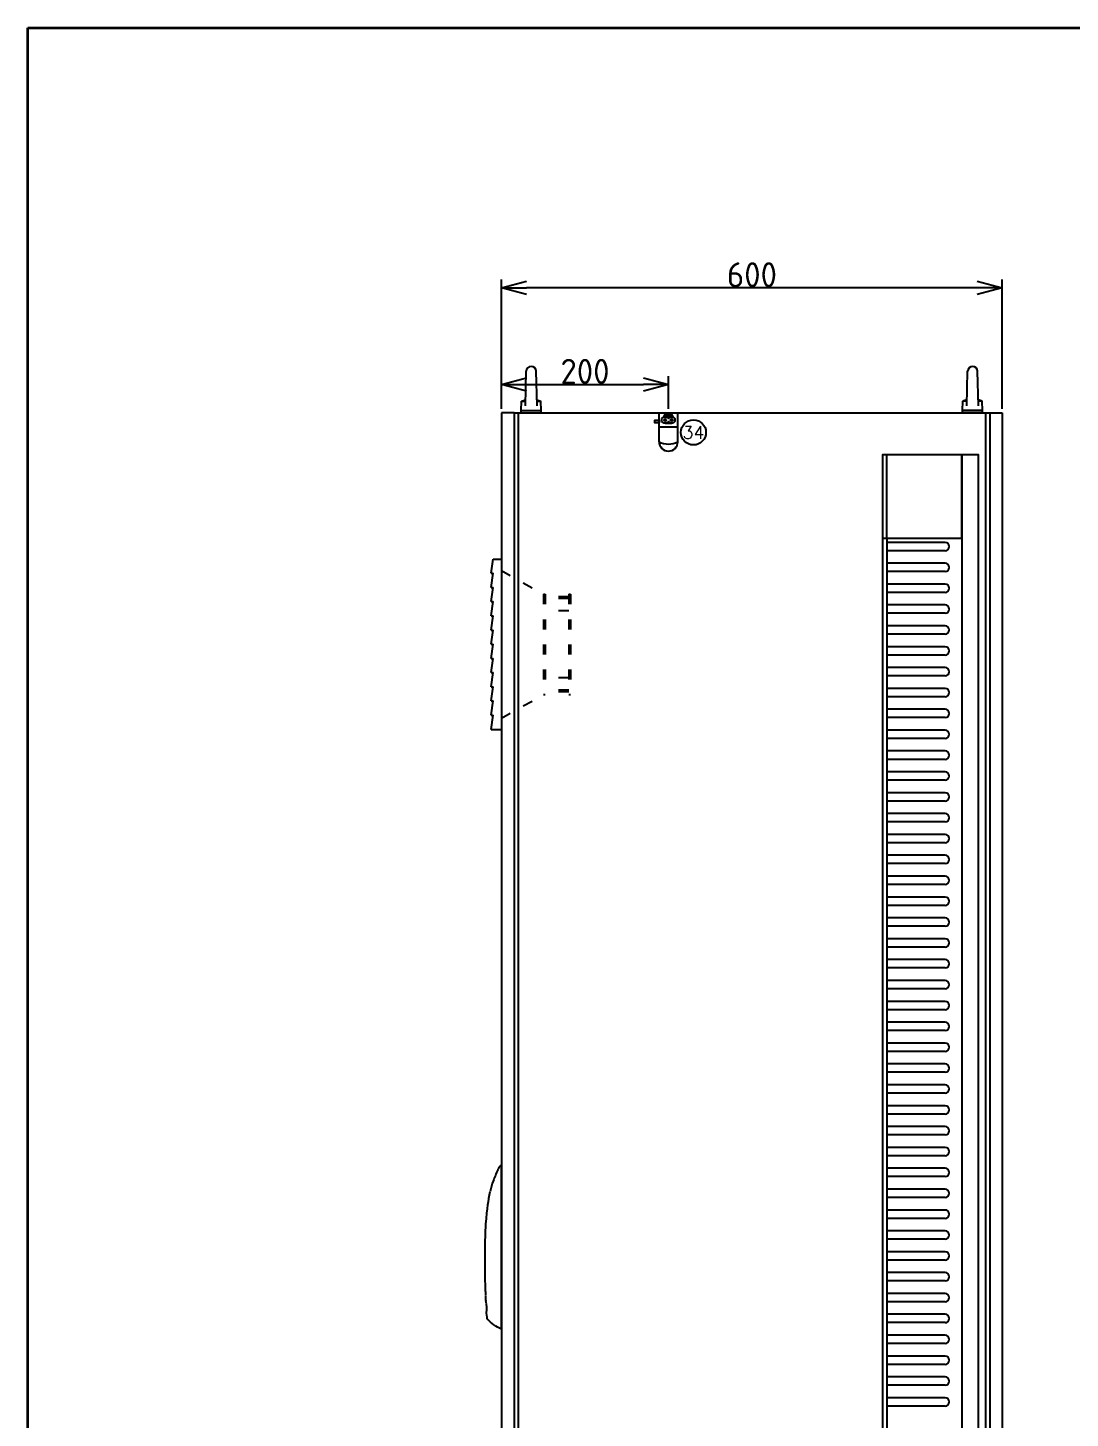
# Model space of a CAD drawing. Header units: inches. Extents: x 564911 to 603980, y 458630 to 507164.
# Drawn here: x 583133 to 584382, y 498886 to 500552 of the extents above; entities that cross this region are included whole.
import ezdxf
from ezdxf.enums import TextEntityAlignment as Align

# ---------------------------------------------------------------- set-up
doc = ezdxf.new("R2010")
doc.units = ezdxf.units.IN
doc.header["$MEASUREMENT"] = 0
doc.linetypes.add('ACAD_ISO03W100', pattern=[30, 12, -18])
doc.linetypes.add('PHANTOM2', pattern=[1.25, 0.625, -0.125, 0.125, -0.125, 0.125, -0.125])
for name, color, linetype in [('ASHADE', 7, 'Continuous'), ('HELPPOINT', 7, 'Continuous'), ('UMRISS02', 4, 'Continuous'), ('UMRISS05', 7, 'Continuous')]:
    doc.layers.add(name, color=color, linetype=linetype)
doc.styles.add('HTX11', font='O8111901')
doc.styles.add('ISO3098B', font='ISO3098B.shx')
doc.styles.add('S', font='SIMPLEX.SHX')
doc.dimstyles.new('ISO-25', dxfattribs={"dimtxt": 2.5, "dimasz": 40, "dimexe": 1.25, "dimexo": 5, "dimtad": 1, "dimdec": 4, "dimdsep": 46, "dimlunit": 6, "dimtxsty": 'Standard', "dimcen": 2.5, "dimclrd": 3, "dimclre": 3, "dimadec": 0, "dimazin": 0, "dimtfac": 1, "dimtdec": 4, "dimtmove": 0, "dimatfit": 3, "dimfxl": 0, "dimtolj": 1, "dimtzin": 0, "dimarcsym": 0})

# ---------------------------------------------------------------- blocks, each defined once
blk = doc.blocks.new('_Open30')
at = {"color": 0, "linetype": 'ByBlock', "lineweight": -2}
for p, q in [((-1, 0.268), (0, 0)), ((0, 0), (-1, -0.268)), ((0, 0), (-1, 0))]:
    blk.add_line(p, q, dxfattribs=at)
blk = doc.blocks.new('*D90')
at = {"layer": 'ASHADE', "color": 3, "lineweight": -2}
for p, q in [((583700.2, 500095.9), (583700.2, 500250.9)), ((584270.2, 500240.9), (583730.2, 500240.9)), ((584300.2, 500095.9), (584300.2, 500250.9))]:
    blk.add_line(p, q, dxfattribs=at)
at = {"layer": 'DEFPOINTS', "color": 0}
for p in [(583700.2, 500240.9), (583700.2, 500090.9), (584300.2, 500090.9)]:
    blk.add_point(p, dxfattribs=at)
at = {"layer": 'ASHADE', "color": 3, "lineweight": -2, "xscale": 30, "yscale": 30, "zscale": 30, "rotation": 180}
blk.add_blockref('_Open30', (583700.2, 500240.9), dxfattribs=at)
at = {"layer": 'ASHADE', "color": 3, "lineweight": -2, "xscale": 30, "yscale": 30, "zscale": 30}
blk.add_blockref('_Open30', (584300.2, 500240.9), dxfattribs=at)
at = {"layer": 'ASHADE', "color": 0, "insert": (584000.2, 500256.5), "char_height": 30, "attachment_point": 5, "style": 'ISO3098B'}
blk.add_mtext('\\A1;600', dxfattribs=at)
blk = doc.blocks.new('TPA')
at = {"layer": 'HELPPOINT', "color": 4, "lineweight": 35}
for p, q in [((562706.8, 501946.4), (562706.8, 505019.3)), ((562706.8, 505019.3), (567131, 505019.3)), ((562706.8, 501946.4), (562706.8, 505019.3)), ((562706.8, 505019.3), (567131, 505019.3))]:
    blk.add_line(p, q, dxfattribs=at)
at = {"style": 'HTX11'}
for tag, p in [('A', (566704.3, 502037.1)), ('B', (567038.2, 501963.3))]:
    blk.add_attdef(tag, text='', height=16.8, dxfattribs=at).set_placement(p, align=Align.MIDDLE_CENTER)
blk = doc.blocks.new('SFAN')
at = {"layer": 'ASHADE', "color": 0}
for p, q in [((60472.7, 50473.8), (60462.8, 50473.8)), ((60462.8, 50473.8), (60462.8, 50269.4)), ((60472.7, 50473.8), (60462.8, 50473.8)), ((60462.8, 50473.8), (60462.8, 50269.4)), ((60475.2, 50456.8), (60472.7, 50473.8)), ((60475.2, 50456.8), (60472.7, 50473.8)), ((60475.2, 50456.8), (60472.8, 50456.8)), ((60475.2, 50439.8), (60472.8, 50456.8)), ((60475.2, 50456.8), (60472.8, 50456.8)), ((60475.2, 50439.8), (60472.8, 50456.8)), ((60475.2, 50439.8), (60472.8, 50439.8)), ((60475.2, 50422.8), (60472.8, 50439.8)), ((60475.2, 50439.8), (60472.8, 50439.8)), ((60475.2, 50422.8), (60472.8, 50439.8)), ((60475.2, 50422.8), (60472.8, 50422.8)), ((60475.2, 50422.8), (60472.8, 50422.8)), ((60475.2, 50405.8), (60472.8, 50422.8)), ((60475.2, 50422.8), (60472.8, 50422.8)), ((60475.2, 50422.8), (60472.8, 50422.8)), ((60475.2, 50405.8), (60472.8, 50422.8)), ((60475.2, 50405.8), (60472.8, 50405.8)), ((60475.2, 50388.8), (60472.8, 50405.8)), ((60475.2, 50405.8), (60472.8, 50405.8)), ((60475.2, 50388.8), (60472.8, 50405.8)), ((60475.2, 50388.8), (60472.8, 50388.8)), ((60475.2, 50371.8), (60472.8, 50388.8)), ((60475.2, 50388.8), (60472.8, 50388.8)), ((60475.2, 50371.8), (60472.8, 50388.8)), ((60475.2, 50371.8), (60472.8, 50371.8)), ((60475.2, 50354.8), (60472.8, 50371.8)), ((60475.2, 50371.8), (60472.8, 50371.8)), ((60475.2, 50354.8), (60472.8, 50371.8)), ((60475.2, 50354.8), (60472.8, 50354.8)), ((60475.2, 50337.8), (60472.8, 50354.8)), ((60475.2, 50354.8), (60472.8, 50354.8)), ((60475.2, 50337.8), (60472.8, 50354.8)), ((60475.2, 50337.8), (60472.8, 50337.8)), ((60475.2, 50320.8), (60472.8, 50337.8)), ((60475.2, 50337.8), (60472.8, 50337.8)), ((60475.2, 50320.8), (60472.8, 50337.8)), ((60475.2, 50320.8), (60472.8, 50320.8)), ((60475.2, 50303.8), (60472.8, 50320.8)), ((60475.2, 50320.8), (60472.8, 50320.8)), ((60475.2, 50303.8), (60472.8, 50320.8)), ((60475.2, 50303.8), (60472.8, 50303.8)), ((60475.2, 50286.8), (60472.8, 50303.8)), ((60475.2, 50303.8), (60472.8, 50303.8)), ((60475.2, 50286.8), (60472.8, 50303.8)), ((60475.2, 50286.8), (60472.7, 50286.8)), ((60475.2, 50269.4), (60472.7, 50286.8)), ((60475.2, 50286.8), (60472.7, 50286.8)), ((60475.2, 50269.4), (60472.7, 50286.8)), ((60475.2, 50269.4), (60462.8, 50269.4)), ((60475.2, 50269.4), (60462.8, 50269.4))]:
    blk.add_line(p, q, dxfattribs=at)
at = {"layer": 'ASHADE', "color": 0, "linetype": 'ACAD_ISO03W100'}
for p, q in [((60462.8, 50460.1), (60412.3, 50431.6)), ((60380.3, 50431.6), (60380.3, 50311.6)), ((60382.3, 50431.6), (60380.3, 50431.6)), ((60382.3, 50431.6), (60382.3, 50311.6)), ((60410.3, 50431.6), (60410.3, 50311.6)), ((60412.3, 50431.6), (60410.3, 50431.6)), ((60412.3, 50431.6), (60412.3, 50311.6)), ((60382.3, 50428.6), (60410.3, 50428.6)), ((60382.3, 50426.6), (60410.3, 50426.6)), ((60382.3, 50411.6), (60410.3, 50411.6)), ((60382.3, 50331.6), (60410.3, 50331.6)), ((60382.3, 50316.6), (60410.3, 50316.6)), ((60382.3, 50314.6), (60410.3, 50314.6)), ((60382.3, 50311.6), (60380.3, 50311.6)), ((60412.3, 50311.6), (60410.3, 50311.6)), ((60462.8, 50283.1), (60412.3, 50311.6))]:
    blk.add_line(p, q, dxfattribs=at)
blk = doc.blocks.new('L1')
at = {"color": 1, "ltscale": 20}
for p, q in [((587589.6, 509631.6), (587589.6, 509666.1)), ((587589.6, 509666.1), (587612.1, 509666.1)), ((587595.4, 509661.6), (587597.8, 509666.1)), ((587606.4, 509661.6), (587604, 509666.1)), ((587612.1, 509631.6), (587612.1, 509666.1)), ((587589.6, 509649.3), (587612.1, 509649.3)), ((587593.1, 509659.3), (587595.4, 509661.6)), ((587593.1, 509656), (587593.1, 509659.3)), ((587595.4, 509653.8), (587593.1, 509656)), ((587595.4, 509661.6), (587598.6, 509661.6)), ((587598.6, 509653.8), (587595.4, 509653.8)), ((587596.2, 509663.1), (587605.6, 509663.1)), ((587597, 509664.6), (587604.8, 509664.6)), ((587597, 509661.6), (587604.8, 509661.6)), ((587597, 509653.8), (587604.8, 509653.8)), ((587598.6, 509661.6), (587600.9, 509659.3)), ((587600.9, 509656), (587598.6, 509653.8)), ((587600.9, 509659.3), (587603.2, 509661.6)), ((587603.2, 509653.8), (587600.9, 509656)), ((587603.2, 509661.6), (587606.4, 509661.6)), ((587606.4, 509653.8), (587603.2, 509653.8)), ((587606.4, 509661.6), (587608.7, 509659.3)), ((587608.7, 509656), (587606.4, 509653.8)), ((587608.7, 509659.3), (587608.7, 509656))]:
    blk.add_line(p, q, dxfattribs=at)
blk.add_lwpolyline([(587589.6, 509654.3), (587584.7, 509654.3), (587584.7, 509657.3), (587589.6, 509657.3)], close=True, dxfattribs=at)
for centre in [(587597, 509657.7), (587604.8, 509657.7)]:
    blk.add_circle(centre, 1.3, dxfattribs=at)
for centre, radius, start, end in [((587600.9, 509631.6), 11.2, 180, 0), ((587600.9, 509653.3), 24.5, 242.6065, 297.3935)]:
    blk.add_arc(centre, radius, start, end, dxfattribs=at)
blk = doc.blocks.new('*D74')
at = {"layer": 'ASHADE', "color": 3, "lineweight": -2}
for p, q in [((583700.2, 500095.9), (583700.2, 500135.1)), ((583730.2, 500125.1), (583870.2, 500125.1)), ((583900.2, 500095.9), (583900.2, 500135.1))]:
    blk.add_line(p, q, dxfattribs=at)
at = {"layer": 'DEFPOINTS', "color": 0}
for p in [(583900.2, 500125.1), (583700.2, 500090.9), (583900.2, 500090.9)]:
    blk.add_point(p, dxfattribs=at)
at = {"layer": 'ASHADE', "color": 3, "lineweight": -2, "xscale": 30, "yscale": 30, "zscale": 30, "rotation": 180}
blk.add_blockref('_Open30', (583700.2, 500125.1), dxfattribs=at)
at = {"layer": 'ASHADE', "color": 3, "lineweight": -2, "xscale": 30, "yscale": 30, "zscale": 30}
blk.add_blockref('_Open30', (583900.2, 500125.1), dxfattribs=at)
at = {"layer": 'ASHADE', "color": 0, "insert": (583800.2, 500140.7), "char_height": 30, "attachment_point": 5, "style": 'ISO3098B'}
blk.add_mtext('\\A1;200', dxfattribs=at)

msp = doc.modelspace()

# ---------------------------------------------------------------- linework, layer by layer
at = {"color": 7}
for p, q in [((583728.76092, 500099.37081), (583729.76092, 500140.87081)), ((583742.76092, 500099.37081), (583741.76092, 500140.87081)), ((584257.60654, 500099.37081), (584258.60654, 500140.87081)), ((584271.60654, 500099.37081), (584270.60654, 500140.87081)), ((583723.76092, 500093.87081), (583724.17092, 500104.87081)), ((583724.17092, 500104.87081), (583728.93092, 500106.52081)), ((583724.17092, 500104.87081), (583728.89092, 500104.87081)), ((583742.59092, 500106.52081), (583747.35092, 500104.87081)), ((583742.63092, 500104.87081), (583747.35092, 500104.87081)), ((583747.76092, 500093.87081), (583747.35092, 500104.87081)), ((584252.60654, 500093.87081), (584253.01654, 500104.87081)), ((584257.77654, 500106.52081), (584253.01654, 500104.87081)), ((584257.73654, 500104.87081), (584253.01654, 500104.87081)), ((584276.19654, 500104.87081), (584271.43654, 500106.52081)), ((584276.19654, 500104.87081), (584271.47654, 500104.87081)), ((584276.60654, 500093.87081), (584276.19654, 500104.87081)), ((583723.76092, 500093.87081), (583747.76092, 500093.87081)), ((583723.76092, 500090.88081), (583723.76092, 500093.87081)), ((583723.76092, 500090.88081), (583747.76092, 500090.88081)), ((583747.76092, 500090.88081), (583747.76092, 500093.87081)), ((584276.60654, 500093.87081), (584252.60654, 500093.87081)), ((584252.60654, 500090.88081), (584252.60654, 500093.87081)), ((584276.60654, 500090.88081), (584252.60654, 500090.88081)), ((584276.60654, 500090.88081), (584276.60654, 500093.87081))]:
    msp.add_line(p, q, dxfattribs=at)
at = {"color": 0}
for p, q in [((584161.68373, 499940.86874, -0.01269), (584161.67102, 500040.86938)), ((584156.67917, 499940.86874, -0.01269), (584251.68373, 499940.88081))]:
    msp.add_line(p, q, dxfattribs=at)
msp.add_lwpolyline([(584251.68373, 500040.88081), (584156.68373, 500040.86874), (584156.68373, 499940.86874), (584251.68373, 499940.88081)], close=True, dxfattribs=at)
at = {"color": 6}
msp.add_lwpolyline([(584251.68373, 498140.88081), (584271.68373, 498140.88081), (584271.68373, 500040.88081), (584251.68373, 500040.88081)], close=True, dxfattribs=at)
at = {"color": 3}
msp.add_circle((583930.17398, 500067.58081), 15, dxfattribs=at)
at = {"color": 7}
for centre in [(583735.76092, 500140.79146), (584264.60654, 500140.79146)]:
    msp.add_arc(centre, 6.00052, 0.75771843, 179.24228157, dxfattribs=at)
at = {"layer": 'ASHADE', "color": 0}
for p, q in [((583700.18373, 500090.88081), (583700.18373, 498090.88081)), ((583715.18373, 500090.88081), (583700.18373, 500090.88081)), ((583715.18373, 500090.88081), (583715.18373, 498090.88081)), ((583715.18373, 500090.88081), (584285.18373, 500090.88081)), ((583720.18373, 500090.88081), (583720.18373, 498115.88081)), ((584280.18373, 500090.88081), (584280.18373, 498115.88081)), ((584285.18373, 500090.88081), (584285.18373, 498090.88081)), ((584285.18373, 500090.88081), (584300.18373, 500090.88081)), ((584300.18373, 500090.88081), (584300.18373, 498090.88081)), ((584156.68373, 499940.86874, -0.01269), (584156.68373, 498270.86874, -1.07827)), ((584161.68373, 499940.86981, -0.01269), (584161.68373, 498270.86874, -1.07827)), ((584231.68373, 499935.88081), (584161.68373, 499935.88081)), ((584231.68373, 499925.88081), (584161.68373, 499925.88081)), ((584231.68373, 499910.88081), (584161.68373, 499910.88081)), ((584231.68373, 499900.88081), (584161.68373, 499900.88081)), ((584231.68373, 499885.88081), (584161.68373, 499885.88081)), ((584231.68373, 499875.88081), (584161.68373, 499875.88081)), ((584231.68373, 499860.88081), (584161.68373, 499860.88081)), ((584231.68373, 499850.88081), (584161.68373, 499850.88081)), ((584231.68373, 499835.88081), (584161.68373, 499835.88081)), ((584231.68373, 499825.88081), (584161.68373, 499825.88081)), ((584231.68373, 499810.88081), (584161.68373, 499810.88081)), ((584231.68373, 499800.88081), (584161.68373, 499800.88081)), ((584231.68373, 499785.88081), (584161.68373, 499785.88081)), ((584231.68373, 499775.88081), (584161.68373, 499775.88081)), ((584231.68373, 499760.88081), (584161.68373, 499760.88081)), ((584231.68373, 499750.88081), (584161.68373, 499750.88081)), ((584231.68373, 499735.88081), (584161.68373, 499735.88081)), ((584231.68373, 499725.88081), (584161.68373, 499725.88081)), ((584231.68373, 499710.88081), (584161.68373, 499710.88081)), ((584231.68373, 499700.88081), (584161.68373, 499700.88081)), ((584231.68373, 499685.88081), (584161.68373, 499685.88081)), ((584231.68373, 499675.88081), (584161.68373, 499675.88081)), ((584231.68373, 499660.88081), (584161.68373, 499660.88081)), ((584231.68373, 499650.88081), (584161.68373, 499650.88081)), ((584231.68373, 499635.88081), (584161.68373, 499635.88081)), ((584231.68373, 499625.88081), (584161.68373, 499625.88081)), ((584231.68373, 499610.88081), (584161.68373, 499610.88081)), ((584231.68373, 499600.88081), (584161.68373, 499600.88081)), ((584231.68373, 499585.88081), (584161.68373, 499585.88081)), ((584231.68373, 499575.88081), (584161.68373, 499575.88081)), ((584231.68373, 499560.88081), (584161.68373, 499560.88081)), ((584231.68373, 499550.88081), (584161.68373, 499550.88081)), ((584231.68373, 499535.88081), (584161.68373, 499535.88081)), ((584231.68373, 499525.88081), (584161.68373, 499525.88081)), ((584231.68373, 499510.88081), (584161.68373, 499510.88081)), ((584231.68373, 499500.88081), (584161.68373, 499500.88081)), ((584231.68373, 499485.88081), (584161.68373, 499485.88081)), ((584231.68373, 499475.88081), (584161.68373, 499475.88081)), ((584231.68373, 499460.88081), (584161.68373, 499460.88081)), ((584231.68373, 499450.88081), (584161.68373, 499450.88081)), ((584231.68373, 499435.88081), (584161.68373, 499435.88081)), ((584231.68373, 499425.88081), (584161.68373, 499425.88081)), ((584231.68373, 499410.88081), (584161.68373, 499410.88081)), ((584231.68373, 499400.88081), (584161.68373, 499400.88081)), ((584231.68373, 499385.88081), (584161.68373, 499385.88081)), ((584231.68373, 499375.88081), (584161.68373, 499375.88081)), ((584231.68373, 499360.88081), (584161.68373, 499360.88081)), ((584231.68373, 499350.88081), (584161.68373, 499350.88081)), ((584231.68373, 499335.88081), (584161.68373, 499335.88081)), ((584231.68373, 499325.88081), (584161.68373, 499325.88081)), ((584231.68373, 499310.88081), (584161.68373, 499310.88081)), ((584231.68373, 499300.88081), (584161.68373, 499300.88081)), ((584231.68373, 499285.88081), (584161.68373, 499285.88081)), ((584231.68373, 499275.88081), (584161.68373, 499275.88081)), ((584231.68373, 499260.88081), (584161.68373, 499260.88081)), ((584231.68373, 499250.88081), (584161.68373, 499250.88081)), ((584231.68373, 499235.88081), (584161.68373, 499235.88081)), ((584231.68373, 499225.88081), (584161.68373, 499225.88081)), ((584231.68373, 499210.88081), (584161.68373, 499210.88081)), ((584231.68373, 499200.88081), (584161.68373, 499200.88081)), ((584231.68373, 499185.88081), (584161.68373, 499185.88081)), ((584231.68373, 499175.88081), (584161.68373, 499175.88081)), ((584231.68373, 499160.88081), (584161.68373, 499160.88081)), ((584231.68373, 499150.88081), (584161.68373, 499150.88081)), ((584231.68373, 499135.88081), (584161.68373, 499135.88081)), ((584231.68373, 499125.88081), (584161.68373, 499125.88081)), ((584231.68373, 499110.88081), (584161.68373, 499110.88081)), ((584231.68373, 499100.88081), (584161.68373, 499100.88081)), ((584231.68373, 499085.88081), (584161.68373, 499085.88081)), ((584231.68373, 499075.88081), (584161.68373, 499075.88081)), ((584231.68373, 499060.88081), (584161.68373, 499060.88081)), ((584231.68373, 499050.88081), (584161.68373, 499050.88081)), ((584231.68373, 499035.88081), (584161.68373, 499035.88081)), ((584231.68373, 499025.88081), (584161.68373, 499025.88081)), ((584231.68373, 499010.88081), (584161.68373, 499010.88081)), ((584231.68373, 499000.88081), (584161.68373, 499000.88081)), ((584231.68373, 498985.88081), (584161.68373, 498985.88081)), ((584231.68373, 498975.88081), (584161.68373, 498975.88081)), ((584231.68373, 498960.88081), (584161.68373, 498960.88081)), ((584231.68373, 498950.88081), (584161.68373, 498950.88081)), ((584231.68373, 498935.88081), (584161.68373, 498935.88081)), ((584231.68373, 498925.88081), (584161.68373, 498925.88081)), ((584231.68373, 498910.88081), (584161.68373, 498910.88081)), ((584231.68373, 498900.88081), (584161.68373, 498900.88081))]:
    msp.add_line(p, q, dxfattribs=at)
at = {"layer": 'ASHADE', "color": 145}
for p, q in [((584251.68373, 500040.88081), (584251.68373, 498140.88081)), ((584156.68373, 499940.86874, -0.01269), (584251.68373, 499940.86874, -0.01269))]:
    msp.add_line(p, q, dxfattribs=at)
at = {"layer": 'ASHADE', "color": 0}
for centre in [(584231.68373, 499930.88081), (584231.68373, 499905.88081), (584231.68373, 499880.88081), (584231.68373, 499855.88081), (584231.68373, 499830.88081), (584231.68373, 499805.88081), (584231.68373, 499780.88081), (584231.68373, 499755.88081), (584231.68373, 499730.88081), (584231.68373, 499705.88081), (584231.68373, 499680.88081), (584231.68373, 499655.88081), (584231.68373, 499630.88081), (584231.68373, 499605.88081), (584231.68373, 499580.88081), (584231.68373, 499555.88081), (584231.68373, 499530.88081), (584231.68373, 499505.88081), (584231.68373, 499480.88081), (584231.68373, 499455.88081), (584231.68373, 499430.88081), (584231.68373, 499405.88081), (584231.68373, 499380.88081), (584231.68373, 499355.88081), (584231.68373, 499330.88081), (584231.68373, 499305.88081), (584231.68373, 499280.88081), (584231.68373, 499255.88081), (584231.68373, 499230.88081), (584231.68373, 499205.88081), (584231.68373, 499180.88081), (584231.68373, 499155.88081), (584231.68373, 499130.88081), (584231.68373, 499105.88081), (584231.68373, 499080.88081), (584231.68373, 499055.88081), (584231.68373, 499030.88081), (584231.68373, 499005.88081), (584231.68373, 498980.88081), (584231.68373, 498955.88081), (584231.68373, 498930.88081), (584231.68373, 498905.88081)]:
    msp.add_arc(centre, 5, 270, 90, dxfattribs=at)
at = {"layer": 'UMRISS02', "color": 0}
for centre, radius, start, end in [((583804.03557, 499131.38217), 120.4666, 161.00112549, 167.1379708), ((583788.6979, 499136.66792), 104.15831, 153.01370234, 161.00112549)]:
    msp.add_arc(centre, radius, start, end, dxfattribs=at)
at = {"layer": 'UMRISS05', "color": 0, "linetype": 'Continuous'}
msp.add_line((583700.18373, 499188.79167), (583698.69783, 499188.76573), dxfattribs=at)
at = {"layer": 'UMRISS05', "color": 0}
msp.add_line((583700.18373, 498992.96996), (583700.18373, 499188.79167), dxfattribs=at)
at = {"layer": 'UMRISS05', "color": 0, "linetype": 'Continuous'}
msp.add_lwpolyline([(583698.69783, 499188.76573), (583698.56998, 499188.73765), (583698.47398, 499188.67331), (583698.4163, 499188.59948)], dxfattribs=at)
at = {"layer": 'UMRISS05', "color": 0}
for points in [[(583680.61789, 499095.79786), (583680.82449, 499107.42515), (583681.44319, 499119.0271), (583681.99837, 499125.82572), (583682.6227, 499131.96913), (583683.27028, 499137.38633), (583683.89517, 499142.00627), (583684.47141, 499145.88347), (583684.97728, 499149.05024), (583685.1155, 499149.88248), (583685.13821, 499150.01794), (583685.14579, 499150.06309), (583685.14859, 499150.07974), (583685.14917, 499150.08319)], [(583683.13769, 499005.37135), (583683.14601, 499005.3282), (583683.18201, 499005.2425), (583683.22872, 499005.18163)]]:
    msp.add_lwpolyline(points, dxfattribs=at)
at = {"layer": 'UMRISS05', "color": 0, "linetype": 'PHANTOM2'}
for points in [[(583680.93779, 499038.22939), (583680.94135, 499037.87499), (583680.95903, 499036.49564), (583680.98951, 499034.7776), (583681.09374, 499030.86165), (583681.10415, 499030.54844), (583681.11256, 499030.30174), (583681.12088, 499030.06309), (583681.15563, 499029.11627), (583681.16303, 499028.92398), (583681.17531, 499028.61092), (583681.18186, 499028.44718), (583681.18387, 499028.39741), (583681.18649, 499028.33263), (583681.18964, 499028.25511), (583681.1992, 499028.02318), (583681.20344, 499027.92137), (583681.2061, 499027.85792), (583681.20851, 499027.80073), (583681.21131, 499027.73456), (583681.21253, 499027.70582), (583681.2131, 499027.6926), (583681.21375, 499027.67729), (583681.21513, 499027.64482), (583681.21637, 499027.61584), (583681.21694, 499027.60246), (583681.2172, 499027.5966), (583681.21751, 499027.58927), (583681.21818, 499027.57363), (583681.2184, 499027.5686), (583681.21866, 499027.56254), (583681.21953, 499027.54231), (583681.22051, 499027.51942), (583681.22052, 499027.51926)], [(583681.22048, 499027.52973), (583681.22045, 499027.5289), (583681.2204, 499027.52646), (583681.2204, 499027.52463), (583681.22042, 499027.52268), (583681.2205, 499027.51964), (583681.22055, 499027.51855)], [(583681.27923, 499026.4105), (583681.27923, 499026.4105), (583681.30711, 499026.25898), (583681.38632, 499025.81521), (583681.4698, 499025.32367), (583681.56861, 499024.70375), (583681.69995, 499023.79833), (583681.83152, 499022.76064), (583681.95019, 499021.6429), (583682.04881, 499020.47687)], [(583682.04881, 499020.47687), (583682.11818, 499019.36993), (583682.16316, 499018.29983), (583682.18564, 499017.27241), (583682.1889, 499016.36398), (583682.17983, 499015.61429), (583682.1657, 499015.0411), (583682.15181, 499014.63047), (583682.14634, 499014.48993), (583682.14634, 499014.48992)]]:
    msp.add_lwpolyline(points, dxfattribs=at)
at = {"layer": 'UMRISS05', "color": 0, "linetype": 'Continuous', "extrusion": (0, 0, -1)}
for centre, radius, start, end in [((-583796.98735, 499131.97977), 113.67517, 27.68466161, 29.87328131), ((-583792.14148, 499134.73018), 108.10636, 27.07328593, 27.58707648)]:
    msp.add_arc(centre, radius, start, end, dxfattribs=at)
at = {"layer": 'UMRISS05', "color": 0, "extrusion": (0, 0, -1)}
for centre, radius, start, end in [((-584332.69867, 499039.17155), 656.97927, 9.71925399, 10.43809767), ((-588519.0231, 499093.89876), 4838.40558, 359.34075589, 0.02248892), ((-583974.22664, 499041.72554), 293.35031, 352.88117122, 354.66413799), ((-583726.02296, 499046.72206), 59.64021, 295.67410483, 315.85175308)]:
    msp.add_arc(centre, radius, start, end, dxfattribs=at)
at = {"layer": 'UMRISS05', "color": 0, "linetype": 'PHANTOM2', "extrusion": (0, 0, -1)}
msp.add_arc((-583974.22664, 499041.72554), 293.35031, 357.01581854, 357.224073, dxfattribs=at)

# ---------------------------------------------------------------- block references
at = {"xscale": 1.099999999998545, "yscale": 1.099999999998545, "zscale": 1.1}
msp.add_blockref('TPA', (-35844.86445, -54968.83293), dxfattribs=at)
msp.add_blockref('L1', (-3700.71523, -9575.18335))
at = {"color": 0, "xscale": -1}
msp.add_blockref('SFAN', (644162.94742, 449442.03636), dxfattribs=at)

# ---------------------------------------------------------------- texts
at = {"color": 3, "style": 'S'}
msp.add_text('34', height=15, dxfattribs=at).set_placement((583930.17398, 500067.58081), align=Align.MIDDLE_CENTER)

# ---------------------------------------------------------------- dimensions: what is measured, and where the dimension line sits
at = {"layer": 'ASHADE', "color": 7}
dim = msp.add_linear_dim(base=(583700.18373, 500240.88081), p1=(584300.18373, 500090.88081), p2=(583700.18373, 500090.88081), angle=180, dimstyle='ISO-25', override={"dimtxt": 30, "dimasz": 30, "dimexe": 10, "dimtxsty": 'ISO3098B', "dimblk1": 'Open30', "dimblk2": 'Open30', "dimsah": 1}, dxfattribs=at)
dim.commit()
dim.dimension.update_dxf_attribs({"geometry": '*D90', "text_midpoint": (584000.18373, 500256.50581)})
dim = msp.add_linear_dim(base=(583900.18373, 500125.12213), p1=(583700.18373, 500090.88081), p2=(583900.18373, 500090.88081), dimstyle='ISO-25', override={"dimtxt": 30, "dimasz": 30, "dimexe": 10, "dimtxsty": 'ISO3098B', "dimblk1": 'Open30', "dimblk2": 'Open30', "dimsah": 1}, dxfattribs=at)
dim.commit()
dim.dimension.update_dxf_attribs({"geometry": '*D74', "text_midpoint": (583800.18373, 500140.74713)})

doc.saveas('drawing.dxf')
